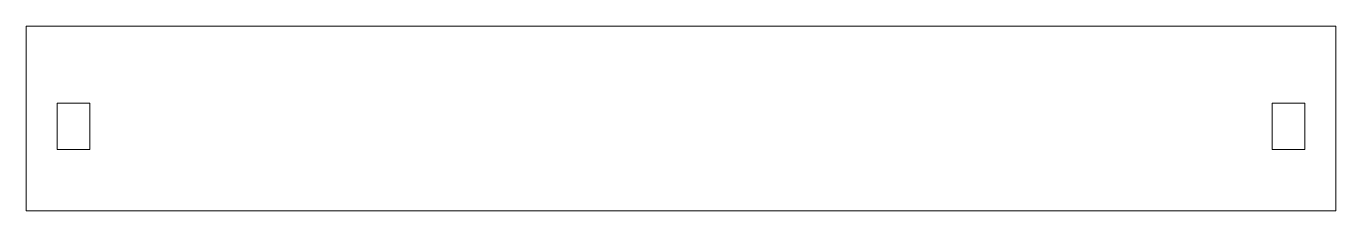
# Model space of a CAD drawing. Header units: inches. Extents: x -0.24 to 4.76, y -2.47 to -1.77.
import ezdxf

# ---------------------------------------------------------------- set-up
doc = ezdxf.new("R2010")
doc.units = ezdxf.units.IN
doc.header["$MEASUREMENT"] = 0

msp = doc.modelspace()

# ---------------------------------------------------------------- linework, layer by layer
at = {"color": 7, "linetype": 'Continuous', "lineweight": 15}
for p, q in [((-0.2362, -1.7678), (4.7638, -1.7678)), ((-0.2362, -1.7678), (-0.2362, -2.4749)), ((4.7638, -1.7678), (4.7638, -2.4749)), ((-0.1181, -2.0623), (0.0069, -2.0623)), ((-0.1181, -2.0623), (-0.1181, -2.2394)), ((0.0069, -2.0623), (0.0069, -2.2394)), ((4.5207, -2.0623), (4.5207, -2.2394)), ((4.6457, -2.0623), (4.5207, -2.0623)), ((4.6457, -2.0623), (4.6457, -2.2394)), ((-0.1181, -2.2394), (0.0069, -2.2394)), ((4.6457, -2.2394), (4.5207, -2.2394)), ((-0.2362, -2.4749), (4.7638, -2.4749))]:
    msp.add_line(p, q, dxfattribs=at)

doc.saveas('drawing.dxf')
